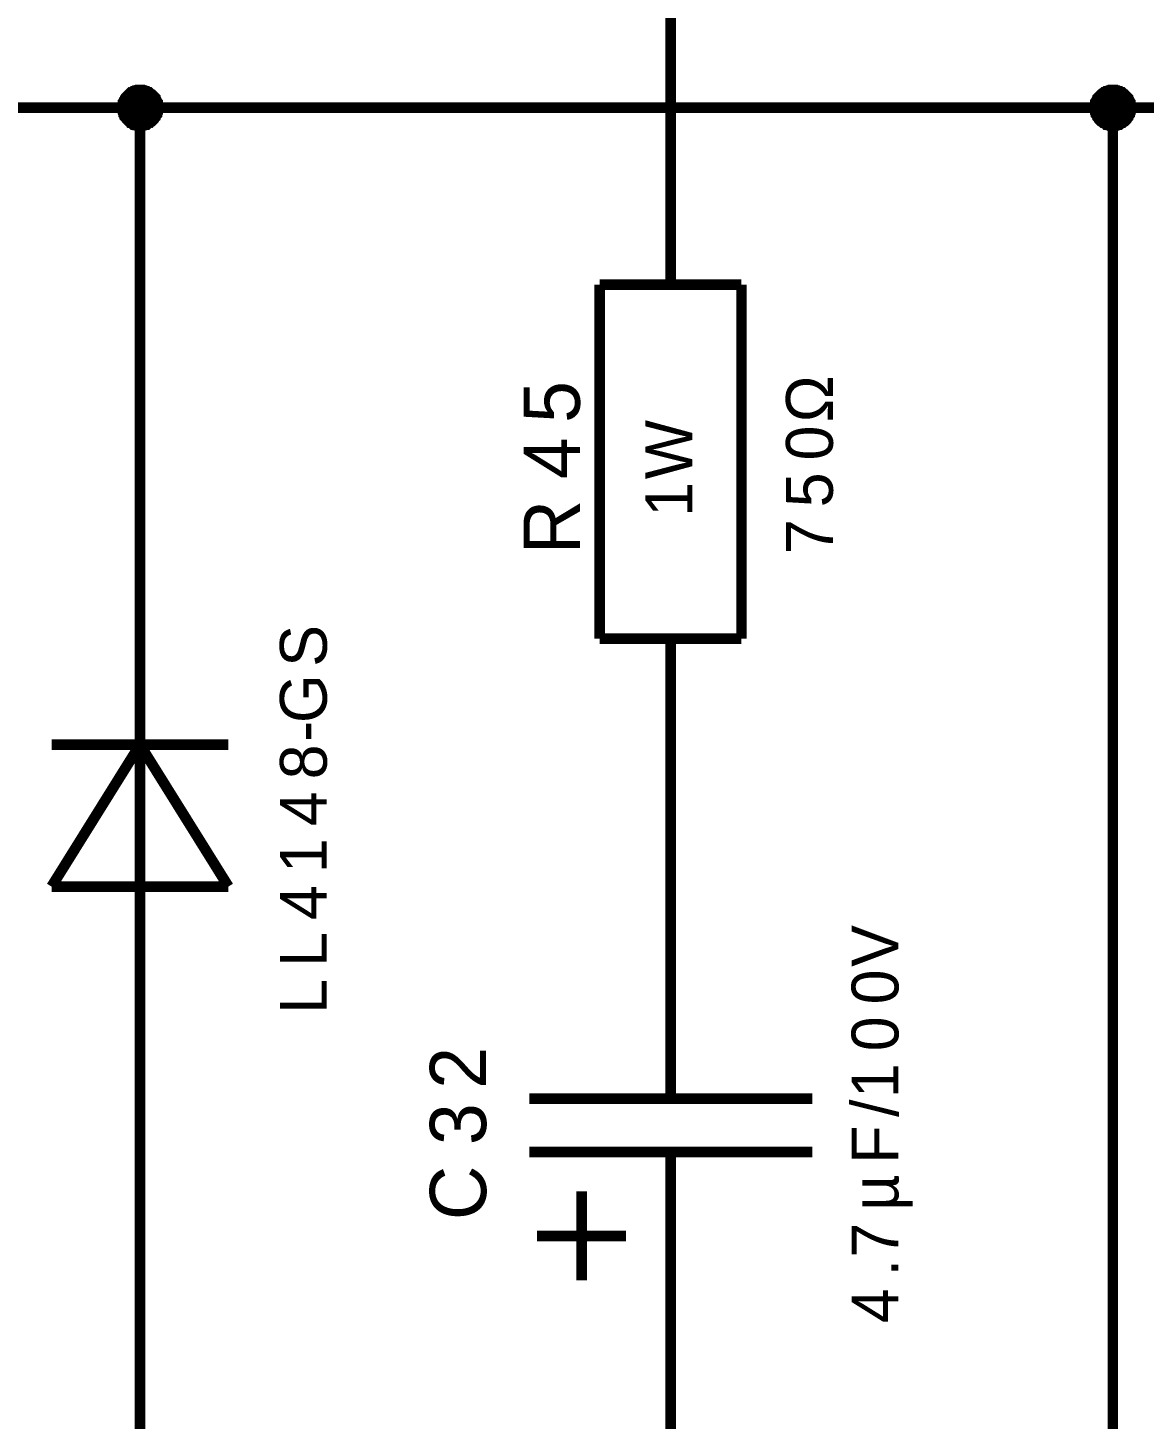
# Model space of a CAD drawing. Header units: millimetres. Extents: x 0 to 420, y 0 to 297.
# Drawn here: x 224.32 to 255.87, y 172.95 to 212.25 of the extents above; entities that cross this region are included whole.
import ezdxf

# ---------------------------------------------------------------- set-up
doc = ezdxf.new("R2010")
doc.units = ezdxf.units.MM
doc.layers.add('Sheet', color=255, linetype='Continuous')

msp = doc.modelspace()

# ---------------------------------------------------------------- linework, layer by layer
at = {"layer": 'Sheet'}
for points, const_width in [([(242.49, 207.499), (242.49, 244.989)], 0.3), ([(226.998, 210), (226.998, 210.016), (226.998, 210.049), (226.998, 210.066), (227.015, 210.099), (227.015, 210.116), (227.015, 210.149), (227.031, 210.165), (227.031, 210.182), (227.048, 210.215), (227.064, 210.231), (227.064, 210.248), (227.081, 210.281), (227.097, 210.298), (227.114, 210.314), (227.13, 210.331), (227.147, 210.347), (227.163, 210.364), (227.18, 210.381), (227.197, 210.397), (227.213, 210.414), (227.23, 210.43), (227.263, 210.43), (227.279, 210.447), (227.296, 210.463), (227.329, 210.463), (227.346, 210.48), (227.362, 210.48), (227.395, 210.48), (227.412, 210.496), (227.445, 210.496), (227.461, 210.496), (227.494, 210.496)], 0.3), ([(226.998, 210), (226.998, 210.016), (226.998, 210.049), (226.998, 210.066), (227.015, 210.099), (227.015, 210.116), (227.015, 210.149), (227.031, 210.165), (227.031, 210.182), (227.048, 210.215), (227.064, 210.231), (227.064, 210.248), (227.081, 210.281), (227.097, 210.298), (227.114, 210.314), (227.13, 210.331), (227.147, 210.347), (227.163, 210.364), (227.18, 210.381), (227.197, 210.397), (227.213, 210.414), (227.23, 210.43), (227.263, 210.43), (227.279, 210.447), (227.296, 210.463), (227.329, 210.463), (227.346, 210.48), (227.362, 210.48), (227.395, 210.48), (227.412, 210.496), (227.445, 210.496), (227.461, 210.496), (227.494, 210.496)], 0.3), ([(226.998, 210), (226.998, 210.016), (226.998, 210.049), (226.998, 210.066), (227.015, 210.099), (227.015, 210.116), (227.015, 210.149), (227.031, 210.165), (227.031, 210.182), (227.048, 210.215), (227.064, 210.231), (227.064, 210.248), (227.081, 210.281), (227.097, 210.298), (227.114, 210.314), (227.13, 210.331), (227.147, 210.347), (227.163, 210.364), (227.18, 210.381), (227.197, 210.397), (227.213, 210.414), (227.23, 210.43), (227.263, 210.43), (227.279, 210.447), (227.296, 210.463), (227.329, 210.463), (227.346, 210.48), (227.362, 210.48), (227.395, 210.48), (227.412, 210.496), (227.445, 210.496), (227.461, 210.496), (227.494, 210.496)], 0.3), ([(226.998, 210), (226.998, 210.016), (226.998, 210.049), (226.998, 210.066), (227.015, 210.099), (227.015, 210.116), (227.015, 210.149), (227.031, 210.165), (227.031, 210.182), (227.048, 210.215), (227.064, 210.231), (227.064, 210.248), (227.081, 210.281), (227.097, 210.298), (227.114, 210.314), (227.13, 210.331), (227.147, 210.347), (227.163, 210.364), (227.18, 210.381), (227.197, 210.397), (227.213, 210.414), (227.23, 210.43), (227.263, 210.43), (227.279, 210.447), (227.296, 210.463), (227.329, 210.463), (227.346, 210.48), (227.362, 210.48), (227.395, 210.48), (227.412, 210.496), (227.445, 210.496), (227.461, 210.496), (227.494, 210.496)], 0.3), ([(226.998, 210), (226.998, 210.016), (226.998, 210.049), (226.998, 210.066), (227.015, 210.099), (227.015, 210.116), (227.015, 210.149), (227.031, 210.165), (227.031, 210.182), (227.048, 210.215), (227.064, 210.231), (227.064, 210.248), (227.081, 210.281), (227.097, 210.298), (227.114, 210.314), (227.13, 210.331), (227.147, 210.347), (227.163, 210.364), (227.18, 210.381), (227.197, 210.397), (227.213, 210.414), (227.23, 210.43), (227.263, 210.43), (227.279, 210.447), (227.296, 210.463), (227.329, 210.463), (227.346, 210.48), (227.362, 210.48), (227.395, 210.48), (227.412, 210.496), (227.445, 210.496), (227.461, 210.496), (227.494, 210.496)], 0.0991), ([(226.998, 210), (226.998, 210.016), (226.998, 210.049), (226.998, 210.066), (227.015, 210.099), (227.015, 210.116), (227.015, 210.149), (227.031, 210.165), (227.031, 210.182), (227.048, 210.215), (227.064, 210.231), (227.064, 210.248), (227.081, 210.281), (227.097, 210.298), (227.114, 210.314), (227.13, 210.331), (227.147, 210.347), (227.163, 210.364), (227.18, 210.381), (227.197, 210.397), (227.213, 210.414), (227.23, 210.43), (227.263, 210.43), (227.279, 210.447), (227.296, 210.463), (227.329, 210.463), (227.346, 210.48), (227.362, 210.48), (227.395, 210.48), (227.412, 210.496), (227.445, 210.496), (227.461, 210.496), (227.494, 210.496)], 0.0991), ([(226.998, 210), (226.998, 210.016), (226.998, 210.049), (226.998, 210.066), (227.015, 210.099), (227.015, 210.116), (227.015, 210.149), (227.031, 210.165), (227.031, 210.182), (227.048, 210.215), (227.064, 210.231), (227.064, 210.248), (227.081, 210.281), (227.097, 210.298), (227.114, 210.314), (227.13, 210.331), (227.147, 210.347), (227.163, 210.364), (227.18, 210.381), (227.197, 210.397), (227.213, 210.414), (227.23, 210.43), (227.263, 210.43), (227.279, 210.447), (227.296, 210.463), (227.329, 210.463), (227.346, 210.48), (227.362, 210.48), (227.395, 210.48), (227.412, 210.496), (227.445, 210.496), (227.461, 210.496), (227.494, 210.496)], 0.0991), ([(226.998, 210), (226.998, 210.016), (226.998, 210.049), (226.998, 210.066), (227.015, 210.099), (227.015, 210.116), (227.015, 210.149), (227.031, 210.165), (227.031, 210.182), (227.048, 210.215), (227.064, 210.231), (227.064, 210.248), (227.081, 210.281), (227.097, 210.298), (227.114, 210.314), (227.13, 210.331), (227.147, 210.347), (227.163, 210.364), (227.18, 210.381), (227.197, 210.397), (227.213, 210.414), (227.23, 210.43), (227.263, 210.43), (227.279, 210.447), (227.296, 210.463), (227.329, 210.463), (227.346, 210.48), (227.362, 210.48), (227.395, 210.48), (227.412, 210.496), (227.445, 210.496), (227.461, 210.496), (227.494, 210.496)], 0.0991), ([(227.494, 210.496), (227.494, 210.496)], 0.3), ([(227.494, 210.496), (227.528, 210.496), (227.544, 210.496), (227.577, 210.496), (227.594, 210.48), (227.627, 210.48), (227.643, 210.48), (227.677, 210.463), (227.693, 210.463), (227.71, 210.447), (227.743, 210.43), (227.759, 210.43), (227.776, 210.414), (227.792, 210.397), (227.826, 210.381), (227.842, 210.364), (227.859, 210.347), (227.875, 210.331), (227.892, 210.314), (227.908, 210.298), (227.925, 210.281), (227.925, 210.248), (227.941, 210.231), (227.958, 210.215), (227.974, 210.182), (227.974, 210.165), (227.991, 210.149), (227.991, 210.116), (227.991, 210.099), (228.008, 210.066), (228.008, 210.049), (228.008, 210.016), (228.008, 210)], 0.3), ([(227.494, 210.496), (227.494, 210.496)], 0.3), ([(227.494, 210.496), (227.528, 210.496), (227.544, 210.496), (227.577, 210.496), (227.594, 210.48), (227.627, 210.48), (227.643, 210.48), (227.677, 210.463), (227.693, 210.463), (227.71, 210.447), (227.743, 210.43), (227.759, 210.43), (227.776, 210.414), (227.792, 210.397), (227.826, 210.381), (227.842, 210.364), (227.859, 210.347), (227.875, 210.331), (227.892, 210.314), (227.908, 210.298), (227.925, 210.281), (227.925, 210.248), (227.941, 210.231), (227.958, 210.215), (227.974, 210.182), (227.974, 210.165), (227.991, 210.149), (227.991, 210.116), (227.991, 210.099), (228.008, 210.066), (228.008, 210.049), (228.008, 210.016), (228.008, 210)], 0.3), ([(227.494, 210.496), (227.494, 210.496)], 0.3), ([(227.494, 210.496), (227.528, 210.496), (227.544, 210.496), (227.577, 210.496), (227.594, 210.48), (227.627, 210.48), (227.643, 210.48), (227.677, 210.463), (227.693, 210.463), (227.71, 210.447), (227.743, 210.43), (227.759, 210.43), (227.776, 210.414), (227.792, 210.397), (227.826, 210.381), (227.842, 210.364), (227.859, 210.347), (227.875, 210.331), (227.892, 210.314), (227.908, 210.298), (227.925, 210.281), (227.925, 210.248), (227.941, 210.231), (227.958, 210.215), (227.974, 210.182), (227.974, 210.165), (227.991, 210.149), (227.991, 210.116), (227.991, 210.099), (228.008, 210.066), (228.008, 210.049), (228.008, 210.016), (228.008, 210)], 0.3), ([(227.494, 210.496), (227.494, 210.496)], 0.3), ([(227.494, 210.496), (227.528, 210.496), (227.544, 210.496), (227.577, 210.496), (227.594, 210.48), (227.627, 210.48), (227.643, 210.48), (227.677, 210.463), (227.693, 210.463), (227.71, 210.447), (227.743, 210.43), (227.759, 210.43), (227.776, 210.414), (227.792, 210.397), (227.826, 210.381), (227.842, 210.364), (227.859, 210.347), (227.875, 210.331), (227.892, 210.314), (227.908, 210.298), (227.925, 210.281), (227.925, 210.248), (227.941, 210.231), (227.958, 210.215), (227.974, 210.182), (227.974, 210.165), (227.991, 210.149), (227.991, 210.116), (227.991, 210.099), (228.008, 210.066), (228.008, 210.049), (228.008, 210.016), (228.008, 210)], 0.3), ([(227.494, 210.496), (227.494, 210.496)], 0.0991), ([(227.494, 210.496), (227.528, 210.496), (227.544, 210.496), (227.577, 210.496), (227.594, 210.48), (227.627, 210.48), (227.643, 210.48), (227.677, 210.463), (227.693, 210.463), (227.71, 210.447), (227.743, 210.43), (227.759, 210.43), (227.776, 210.414), (227.792, 210.397), (227.826, 210.381), (227.842, 210.364), (227.859, 210.347), (227.875, 210.331), (227.892, 210.314), (227.908, 210.298), (227.925, 210.281), (227.925, 210.248), (227.941, 210.231), (227.958, 210.215), (227.974, 210.182), (227.974, 210.165), (227.991, 210.149), (227.991, 210.116), (227.991, 210.099), (228.008, 210.066), (228.008, 210.049), (228.008, 210.016), (228.008, 210)], 0.0991), ([(227.494, 210.496), (227.494, 210.496)], 0.0991), ([(227.494, 210.496), (227.528, 210.496), (227.544, 210.496), (227.577, 210.496), (227.594, 210.48), (227.627, 210.48), (227.643, 210.48), (227.677, 210.463), (227.693, 210.463), (227.71, 210.447), (227.743, 210.43), (227.759, 210.43), (227.776, 210.414), (227.792, 210.397), (227.826, 210.381), (227.842, 210.364), (227.859, 210.347), (227.875, 210.331), (227.892, 210.314), (227.908, 210.298), (227.925, 210.281), (227.925, 210.248), (227.941, 210.231), (227.958, 210.215), (227.974, 210.182), (227.974, 210.165), (227.991, 210.149), (227.991, 210.116), (227.991, 210.099), (228.008, 210.066), (228.008, 210.049), (228.008, 210.016), (228.008, 210)], 0.0991), ([(227.494, 210.496), (227.494, 210.496)], 0.0991), ([(227.494, 210.496), (227.528, 210.496), (227.544, 210.496), (227.577, 210.496), (227.594, 210.48), (227.627, 210.48), (227.643, 210.48), (227.677, 210.463), (227.693, 210.463), (227.71, 210.447), (227.743, 210.43), (227.759, 210.43), (227.776, 210.414), (227.792, 210.397), (227.826, 210.381), (227.842, 210.364), (227.859, 210.347), (227.875, 210.331), (227.892, 210.314), (227.908, 210.298), (227.925, 210.281), (227.925, 210.248), (227.941, 210.231), (227.958, 210.215), (227.974, 210.182), (227.974, 210.165), (227.991, 210.149), (227.991, 210.116), (227.991, 210.099), (228.008, 210.066), (228.008, 210.049), (228.008, 210.016), (228.008, 210)], 0.0991), ([(227.494, 210.496), (227.494, 210.496)], 0.0991), ([(227.494, 210.496), (227.528, 210.496), (227.544, 210.496), (227.577, 210.496), (227.594, 210.48), (227.627, 210.48), (227.643, 210.48), (227.677, 210.463), (227.693, 210.463), (227.71, 210.447), (227.743, 210.43), (227.759, 210.43), (227.776, 210.414), (227.792, 210.397), (227.826, 210.381), (227.842, 210.364), (227.859, 210.347), (227.875, 210.331), (227.892, 210.314), (227.908, 210.298), (227.925, 210.281), (227.925, 210.248), (227.941, 210.231), (227.958, 210.215), (227.974, 210.182), (227.974, 210.165), (227.991, 210.149), (227.991, 210.116), (227.991, 210.099), (228.008, 210.066), (228.008, 210.049), (228.008, 210.016), (228.008, 210)], 0.0991), ([(254.473, 210), (254.473, 210.016), (254.473, 210.049), (254.473, 210.066), (254.489, 210.099), (254.489, 210.116), (254.489, 210.149), (254.506, 210.165), (254.506, 210.182), (254.522, 210.215), (254.539, 210.231), (254.555, 210.248), (254.555, 210.281), (254.572, 210.298), (254.589, 210.314), (254.605, 210.331), (254.622, 210.347), (254.638, 210.364), (254.655, 210.381), (254.688, 210.397), (254.704, 210.414), (254.721, 210.43), (254.738, 210.43), (254.771, 210.447), (254.787, 210.463), (254.804, 210.463), (254.837, 210.48), (254.853, 210.48), (254.887, 210.48), (254.903, 210.496), (254.936, 210.496), (254.953, 210.496), (254.986, 210.496)], 0.3), ([(254.473, 210), (254.473, 210.016), (254.473, 210.049), (254.473, 210.066), (254.489, 210.099), (254.489, 210.116), (254.489, 210.149), (254.506, 210.165), (254.506, 210.182), (254.522, 210.215), (254.539, 210.231), (254.555, 210.248), (254.555, 210.281), (254.572, 210.298), (254.589, 210.314), (254.605, 210.331), (254.622, 210.347), (254.638, 210.364), (254.655, 210.381), (254.688, 210.397), (254.704, 210.414), (254.721, 210.43), (254.738, 210.43), (254.771, 210.447), (254.787, 210.463), (254.804, 210.463), (254.837, 210.48), (254.853, 210.48), (254.887, 210.48), (254.903, 210.496), (254.936, 210.496), (254.953, 210.496), (254.986, 210.496)], 0.3), ([(254.473, 210), (254.473, 210.016), (254.473, 210.049), (254.473, 210.066), (254.489, 210.099), (254.489, 210.116), (254.489, 210.149), (254.506, 210.165), (254.506, 210.182), (254.522, 210.215), (254.539, 210.231), (254.555, 210.248), (254.555, 210.281), (254.572, 210.298), (254.589, 210.314), (254.605, 210.331), (254.622, 210.347), (254.638, 210.364), (254.655, 210.381), (254.688, 210.397), (254.704, 210.414), (254.721, 210.43), (254.738, 210.43), (254.771, 210.447), (254.787, 210.463), (254.804, 210.463), (254.837, 210.48), (254.853, 210.48), (254.887, 210.48), (254.903, 210.496), (254.936, 210.496), (254.953, 210.496), (254.986, 210.496)], 0.3), ([(254.473, 210), (254.473, 210.016), (254.473, 210.049), (254.473, 210.066), (254.489, 210.099), (254.489, 210.116), (254.489, 210.149), (254.506, 210.165), (254.506, 210.182), (254.522, 210.215), (254.539, 210.231), (254.555, 210.248), (254.555, 210.281), (254.572, 210.298), (254.589, 210.314), (254.605, 210.331), (254.622, 210.347), (254.638, 210.364), (254.655, 210.381), (254.688, 210.397), (254.704, 210.414), (254.721, 210.43), (254.738, 210.43), (254.771, 210.447), (254.787, 210.463), (254.804, 210.463), (254.837, 210.48), (254.853, 210.48), (254.887, 210.48), (254.903, 210.496), (254.936, 210.496), (254.953, 210.496), (254.986, 210.496)], 0.3), ([(254.473, 210), (254.473, 210.016), (254.473, 210.049), (254.473, 210.066), (254.489, 210.099), (254.489, 210.116), (254.489, 210.149), (254.506, 210.165), (254.506, 210.182), (254.522, 210.215), (254.539, 210.231), (254.555, 210.248), (254.555, 210.281), (254.572, 210.298), (254.589, 210.314), (254.605, 210.331), (254.622, 210.347), (254.638, 210.364), (254.655, 210.381), (254.688, 210.397), (254.704, 210.414), (254.721, 210.43), (254.738, 210.43), (254.771, 210.447), (254.787, 210.463), (254.804, 210.463), (254.837, 210.48), (254.853, 210.48), (254.887, 210.48), (254.903, 210.496), (254.936, 210.496), (254.953, 210.496), (254.986, 210.496)], 0.0991), ([(254.473, 210), (254.473, 210.016), (254.473, 210.049), (254.473, 210.066), (254.489, 210.099), (254.489, 210.116), (254.489, 210.149), (254.506, 210.165), (254.506, 210.182), (254.522, 210.215), (254.539, 210.231), (254.555, 210.248), (254.555, 210.281), (254.572, 210.298), (254.589, 210.314), (254.605, 210.331), (254.622, 210.347), (254.638, 210.364), (254.655, 210.381), (254.688, 210.397), (254.704, 210.414), (254.721, 210.43), (254.738, 210.43), (254.771, 210.447), (254.787, 210.463), (254.804, 210.463), (254.837, 210.48), (254.853, 210.48), (254.887, 210.48), (254.903, 210.496), (254.936, 210.496), (254.953, 210.496), (254.986, 210.496)], 0.0991), ([(254.473, 210), (254.473, 210.016), (254.473, 210.049), (254.473, 210.066), (254.489, 210.099), (254.489, 210.116), (254.489, 210.149), (254.506, 210.165), (254.506, 210.182), (254.522, 210.215), (254.539, 210.231), (254.555, 210.248), (254.555, 210.281), (254.572, 210.298), (254.589, 210.314), (254.605, 210.331), (254.622, 210.347), (254.638, 210.364), (254.655, 210.381), (254.688, 210.397), (254.704, 210.414), (254.721, 210.43), (254.738, 210.43), (254.771, 210.447), (254.787, 210.463), (254.804, 210.463), (254.837, 210.48), (254.853, 210.48), (254.887, 210.48), (254.903, 210.496), (254.936, 210.496), (254.953, 210.496), (254.986, 210.496)], 0.0991), ([(254.473, 210), (254.473, 210.016), (254.473, 210.049), (254.473, 210.066), (254.489, 210.099), (254.489, 210.116), (254.489, 210.149), (254.506, 210.165), (254.506, 210.182), (254.522, 210.215), (254.539, 210.231), (254.555, 210.248), (254.555, 210.281), (254.572, 210.298), (254.589, 210.314), (254.605, 210.331), (254.622, 210.347), (254.638, 210.364), (254.655, 210.381), (254.688, 210.397), (254.704, 210.414), (254.721, 210.43), (254.738, 210.43), (254.771, 210.447), (254.787, 210.463), (254.804, 210.463), (254.837, 210.48), (254.853, 210.48), (254.887, 210.48), (254.903, 210.496), (254.936, 210.496), (254.953, 210.496), (254.986, 210.496)], 0.0991), ([(254.986, 210.496), (254.986, 210.496)], 0.3), ([(254.986, 210.496), (255.019, 210.496), (255.035, 210.496), (255.069, 210.496), (255.085, 210.48), (255.118, 210.48), (255.135, 210.48), (255.168, 210.463), (255.184, 210.463), (255.201, 210.447), (255.234, 210.43), (255.251, 210.43), (255.267, 210.414), (255.284, 210.397), (255.317, 210.381), (255.333, 210.364), (255.35, 210.347), (255.366, 210.331), (255.383, 210.314), (255.4, 210.298), (255.416, 210.281), (255.416, 210.248), (255.433, 210.231), (255.449, 210.215), (255.466, 210.182), (255.466, 210.165), (255.482, 210.149), (255.482, 210.116), (255.482, 210.099), (255.499, 210.066), (255.499, 210.049), (255.499, 210.016), (255.499, 210)], 0.3), ([(254.986, 210.496), (254.986, 210.496)], 0.3), ([(254.986, 210.496), (255.019, 210.496), (255.035, 210.496), (255.069, 210.496), (255.085, 210.48), (255.118, 210.48), (255.135, 210.48), (255.168, 210.463), (255.184, 210.463), (255.201, 210.447), (255.234, 210.43), (255.251, 210.43), (255.267, 210.414), (255.284, 210.397), (255.317, 210.381), (255.333, 210.364), (255.35, 210.347), (255.366, 210.331), (255.383, 210.314), (255.4, 210.298), (255.416, 210.281), (255.416, 210.248), (255.433, 210.231), (255.449, 210.215), (255.466, 210.182), (255.466, 210.165), (255.482, 210.149), (255.482, 210.116), (255.482, 210.099), (255.499, 210.066), (255.499, 210.049), (255.499, 210.016), (255.499, 210)], 0.3), ([(254.986, 210.496), (254.986, 210.496)], 0.3), ([(254.986, 210.496), (255.019, 210.496), (255.035, 210.496), (255.069, 210.496), (255.085, 210.48), (255.118, 210.48), (255.135, 210.48), (255.168, 210.463), (255.184, 210.463), (255.201, 210.447), (255.234, 210.43), (255.251, 210.43), (255.267, 210.414), (255.284, 210.397), (255.317, 210.381), (255.333, 210.364), (255.35, 210.347), (255.366, 210.331), (255.383, 210.314), (255.4, 210.298), (255.416, 210.281), (255.416, 210.248), (255.433, 210.231), (255.449, 210.215), (255.466, 210.182), (255.466, 210.165), (255.482, 210.149), (255.482, 210.116), (255.482, 210.099), (255.499, 210.066), (255.499, 210.049), (255.499, 210.016), (255.499, 210)], 0.3), ([(254.986, 210.496), (254.986, 210.496)], 0.3), ([(254.986, 210.496), (255.019, 210.496), (255.035, 210.496), (255.069, 210.496), (255.085, 210.48), (255.118, 210.48), (255.135, 210.48), (255.168, 210.463), (255.184, 210.463), (255.201, 210.447), (255.234, 210.43), (255.251, 210.43), (255.267, 210.414), (255.284, 210.397), (255.317, 210.381), (255.333, 210.364), (255.35, 210.347), (255.366, 210.331), (255.383, 210.314), (255.4, 210.298), (255.416, 210.281), (255.416, 210.248), (255.433, 210.231), (255.449, 210.215), (255.466, 210.182), (255.466, 210.165), (255.482, 210.149), (255.482, 210.116), (255.482, 210.099), (255.499, 210.066), (255.499, 210.049), (255.499, 210.016), (255.499, 210)], 0.3), ([(254.986, 210.496), (254.986, 210.496)], 0.0991), ([(254.986, 210.496), (255.019, 210.496), (255.035, 210.496), (255.069, 210.496), (255.085, 210.48), (255.118, 210.48), (255.135, 210.48), (255.168, 210.463), (255.184, 210.463), (255.201, 210.447), (255.234, 210.43), (255.251, 210.43), (255.267, 210.414), (255.284, 210.397), (255.317, 210.381), (255.333, 210.364), (255.35, 210.347), (255.366, 210.331), (255.383, 210.314), (255.4, 210.298), (255.416, 210.281), (255.416, 210.248), (255.433, 210.231), (255.449, 210.215), (255.466, 210.182), (255.466, 210.165), (255.482, 210.149), (255.482, 210.116), (255.482, 210.099), (255.499, 210.066), (255.499, 210.049), (255.499, 210.016), (255.499, 210)], 0.0991), ([(254.986, 210.496), (254.986, 210.496)], 0.0991), ([(254.986, 210.496), (255.019, 210.496), (255.035, 210.496), (255.069, 210.496), (255.085, 210.48), (255.118, 210.48), (255.135, 210.48), (255.168, 210.463), (255.184, 210.463), (255.201, 210.447), (255.234, 210.43), (255.251, 210.43), (255.267, 210.414), (255.284, 210.397), (255.317, 210.381), (255.333, 210.364), (255.35, 210.347), (255.366, 210.331), (255.383, 210.314), (255.4, 210.298), (255.416, 210.281), (255.416, 210.248), (255.433, 210.231), (255.449, 210.215), (255.466, 210.182), (255.466, 210.165), (255.482, 210.149), (255.482, 210.116), (255.482, 210.099), (255.499, 210.066), (255.499, 210.049), (255.499, 210.016), (255.499, 210)], 0.0991), ([(254.986, 210.496), (254.986, 210.496)], 0.0991), ([(254.986, 210.496), (255.019, 210.496), (255.035, 210.496), (255.069, 210.496), (255.085, 210.48), (255.118, 210.48), (255.135, 210.48), (255.168, 210.463), (255.184, 210.463), (255.201, 210.447), (255.234, 210.43), (255.251, 210.43), (255.267, 210.414), (255.284, 210.397), (255.317, 210.381), (255.333, 210.364), (255.35, 210.347), (255.366, 210.331), (255.383, 210.314), (255.4, 210.298), (255.416, 210.281), (255.416, 210.248), (255.433, 210.231), (255.449, 210.215), (255.466, 210.182), (255.466, 210.165), (255.482, 210.149), (255.482, 210.116), (255.482, 210.099), (255.499, 210.066), (255.499, 210.049), (255.499, 210.016), (255.499, 210)], 0.0991), ([(254.986, 210.496), (254.986, 210.496)], 0.0991), ([(254.986, 210.496), (255.019, 210.496), (255.035, 210.496), (255.069, 210.496), (255.085, 210.48), (255.118, 210.48), (255.135, 210.48), (255.168, 210.463), (255.184, 210.463), (255.201, 210.447), (255.234, 210.43), (255.251, 210.43), (255.267, 210.414), (255.284, 210.397), (255.317, 210.381), (255.333, 210.364), (255.35, 210.347), (255.366, 210.331), (255.383, 210.314), (255.4, 210.298), (255.416, 210.281), (255.416, 210.248), (255.433, 210.231), (255.449, 210.215), (255.466, 210.182), (255.466, 210.165), (255.482, 210.149), (255.482, 210.116), (255.482, 210.099), (255.499, 210.066), (255.499, 210.049), (255.499, 210.016), (255.499, 210)], 0.0991), ([(112.547, 204.999), (112.547, 210), (187.524, 210), (207.501, 210), (227.494, 210), (254.986, 210), (332.445, 210)], 0.3), ([(222.496, 129.987), (254.986, 129.987), (254.986, 210)], 0.3), ([(227.494, 209.486), (227.461, 209.486), (227.445, 209.486), (227.412, 209.486), (227.395, 209.503), (227.362, 209.503), (227.346, 209.503), (227.329, 209.519), (227.296, 209.519), (227.279, 209.536), (227.263, 209.553), (227.23, 209.569), (227.213, 209.569), (227.197, 209.586), (227.18, 209.602), (227.163, 209.619), (227.147, 209.635), (227.13, 209.652), (227.114, 209.668), (227.097, 209.702), (227.081, 209.718), (227.064, 209.735), (227.064, 209.751), (227.048, 209.784), (227.031, 209.801), (227.031, 209.818), (227.015, 209.851), (227.015, 209.867), (227.015, 209.9), (226.998, 209.917), (226.998, 209.95), (226.998, 209.967), (226.998, 210)], 0.3), ([(226.998, 210), (226.998, 210)], 0.3), ([(227.494, 209.486), (227.461, 209.486), (227.445, 209.486), (227.412, 209.486), (227.395, 209.503), (227.362, 209.503), (227.346, 209.503), (227.329, 209.519), (227.296, 209.519), (227.279, 209.536), (227.263, 209.553), (227.23, 209.569), (227.213, 209.569), (227.197, 209.586), (227.18, 209.602), (227.163, 209.619), (227.147, 209.635), (227.13, 209.652), (227.114, 209.668), (227.097, 209.702), (227.081, 209.718), (227.064, 209.735), (227.064, 209.751), (227.048, 209.784), (227.031, 209.801), (227.031, 209.818), (227.015, 209.851), (227.015, 209.867), (227.015, 209.9), (226.998, 209.917), (226.998, 209.95), (226.998, 209.967), (226.998, 210)], 0.3), ([(226.998, 210), (226.998, 210)], 0.3), ([(227.494, 209.486), (227.461, 209.486), (227.445, 209.486), (227.412, 209.486), (227.395, 209.503), (227.362, 209.503), (227.346, 209.503), (227.329, 209.519), (227.296, 209.519), (227.279, 209.536), (227.263, 209.553), (227.23, 209.569), (227.213, 209.569), (227.197, 209.586), (227.18, 209.602), (227.163, 209.619), (227.147, 209.635), (227.13, 209.652), (227.114, 209.668), (227.097, 209.702), (227.081, 209.718), (227.064, 209.735), (227.064, 209.751), (227.048, 209.784), (227.031, 209.801), (227.031, 209.818), (227.015, 209.851), (227.015, 209.867), (227.015, 209.9), (226.998, 209.917), (226.998, 209.95), (226.998, 209.967), (226.998, 210)], 0.3), ([(226.998, 210), (226.998, 210)], 0.3), ([(227.494, 209.486), (227.461, 209.486), (227.445, 209.486), (227.412, 209.486), (227.395, 209.503), (227.362, 209.503), (227.346, 209.503), (227.329, 209.519), (227.296, 209.519), (227.279, 209.536), (227.263, 209.553), (227.23, 209.569), (227.213, 209.569), (227.197, 209.586), (227.18, 209.602), (227.163, 209.619), (227.147, 209.635), (227.13, 209.652), (227.114, 209.668), (227.097, 209.702), (227.081, 209.718), (227.064, 209.735), (227.064, 209.751), (227.048, 209.784), (227.031, 209.801), (227.031, 209.818), (227.015, 209.851), (227.015, 209.867), (227.015, 209.9), (226.998, 209.917), (226.998, 209.95), (226.998, 209.967), (226.998, 210)], 0.3), ([(226.998, 210), (226.998, 210)], 0.3), ([(227.494, 209.486), (227.461, 209.486), (227.445, 209.486), (227.412, 209.486), (227.395, 209.503), (227.362, 209.503), (227.346, 209.503), (227.329, 209.519), (227.296, 209.519), (227.279, 209.536), (227.263, 209.553), (227.23, 209.569), (227.213, 209.569), (227.197, 209.586), (227.18, 209.602), (227.163, 209.619), (227.147, 209.635), (227.13, 209.652), (227.114, 209.668), (227.097, 209.702), (227.081, 209.718), (227.064, 209.735), (227.064, 209.751), (227.048, 209.784), (227.031, 209.801), (227.031, 209.818), (227.015, 209.851), (227.015, 209.867), (227.015, 209.9), (226.998, 209.917), (226.998, 209.95), (226.998, 209.967), (226.998, 210)], 0.0991), ([(226.998, 210), (226.998, 210)], 0.0991), ([(227.494, 209.486), (227.461, 209.486), (227.445, 209.486), (227.412, 209.486), (227.395, 209.503), (227.362, 209.503), (227.346, 209.503), (227.329, 209.519), (227.296, 209.519), (227.279, 209.536), (227.263, 209.553), (227.23, 209.569), (227.213, 209.569), (227.197, 209.586), (227.18, 209.602), (227.163, 209.619), (227.147, 209.635), (227.13, 209.652), (227.114, 209.668), (227.097, 209.702), (227.081, 209.718), (227.064, 209.735), (227.064, 209.751), (227.048, 209.784), (227.031, 209.801), (227.031, 209.818), (227.015, 209.851), (227.015, 209.867), (227.015, 209.9), (226.998, 209.917), (226.998, 209.95), (226.998, 209.967), (226.998, 210)], 0.0991), ([(226.998, 210), (226.998, 210)], 0.0991), ([(227.494, 209.486), (227.461, 209.486), (227.445, 209.486), (227.412, 209.486), (227.395, 209.503), (227.362, 209.503), (227.346, 209.503), (227.329, 209.519), (227.296, 209.519), (227.279, 209.536), (227.263, 209.553), (227.23, 209.569), (227.213, 209.569), (227.197, 209.586), (227.18, 209.602), (227.163, 209.619), (227.147, 209.635), (227.13, 209.652), (227.114, 209.668), (227.097, 209.702), (227.081, 209.718), (227.064, 209.735), (227.064, 209.751), (227.048, 209.784), (227.031, 209.801), (227.031, 209.818), (227.015, 209.851), (227.015, 209.867), (227.015, 209.9), (226.998, 209.917), (226.998, 209.95), (226.998, 209.967), (226.998, 210)], 0.0991), ([(226.998, 210), (226.998, 210)], 0.0991), ([(227.494, 209.486), (227.461, 209.486), (227.445, 209.486), (227.412, 209.486), (227.395, 209.503), (227.362, 209.503), (227.346, 209.503), (227.329, 209.519), (227.296, 209.519), (227.279, 209.536), (227.263, 209.553), (227.23, 209.569), (227.213, 209.569), (227.197, 209.586), (227.18, 209.602), (227.163, 209.619), (227.147, 209.635), (227.13, 209.652), (227.114, 209.668), (227.097, 209.702), (227.081, 209.718), (227.064, 209.735), (227.064, 209.751), (227.048, 209.784), (227.031, 209.801), (227.031, 209.818), (227.015, 209.851), (227.015, 209.867), (227.015, 209.9), (226.998, 209.917), (226.998, 209.95), (226.998, 209.967), (226.998, 210)], 0.0991), ([(226.998, 210), (226.998, 210)], 0.0991), ([(227.494, 194.997), (227.494, 210)], 0.3), ([(228.008, 210), (228.008, 209.967), (228.008, 209.95), (228.008, 209.917), (227.991, 209.9), (227.991, 209.867), (227.991, 209.851), (227.974, 209.818), (227.974, 209.801), (227.958, 209.784), (227.941, 209.751), (227.925, 209.735), (227.925, 209.718), (227.908, 209.702), (227.892, 209.668), (227.875, 209.652), (227.859, 209.635), (227.842, 209.619), (227.826, 209.602), (227.792, 209.586), (227.776, 209.569), (227.759, 209.569), (227.743, 209.553), (227.71, 209.536), (227.693, 209.519), (227.677, 209.519), (227.643, 209.503), (227.627, 209.503), (227.594, 209.503), (227.577, 209.486), (227.544, 209.486), (227.528, 209.486), (227.494, 209.486)], 0.3), ([(228.008, 210), (228.008, 209.967), (228.008, 209.95), (228.008, 209.917), (227.991, 209.9), (227.991, 209.867), (227.991, 209.851), (227.974, 209.818), (227.974, 209.801), (227.958, 209.784), (227.941, 209.751), (227.925, 209.735), (227.925, 209.718), (227.908, 209.702), (227.892, 209.668), (227.875, 209.652), (227.859, 209.635), (227.842, 209.619), (227.826, 209.602), (227.792, 209.586), (227.776, 209.569), (227.759, 209.569), (227.743, 209.553), (227.71, 209.536), (227.693, 209.519), (227.677, 209.519), (227.643, 209.503), (227.627, 209.503), (227.594, 209.503), (227.577, 209.486), (227.544, 209.486), (227.528, 209.486), (227.494, 209.486)], 0.3), ([(228.008, 210), (228.008, 209.967), (228.008, 209.95), (228.008, 209.917), (227.991, 209.9), (227.991, 209.867), (227.991, 209.851), (227.974, 209.818), (227.974, 209.801), (227.958, 209.784), (227.941, 209.751), (227.925, 209.735), (227.925, 209.718), (227.908, 209.702), (227.892, 209.668), (227.875, 209.652), (227.859, 209.635), (227.842, 209.619), (227.826, 209.602), (227.792, 209.586), (227.776, 209.569), (227.759, 209.569), (227.743, 209.553), (227.71, 209.536), (227.693, 209.519), (227.677, 209.519), (227.643, 209.503), (227.627, 209.503), (227.594, 209.503), (227.577, 209.486), (227.544, 209.486), (227.528, 209.486), (227.494, 209.486)], 0.3), ([(228.008, 210), (228.008, 209.967), (228.008, 209.95), (228.008, 209.917), (227.991, 209.9), (227.991, 209.867), (227.991, 209.851), (227.974, 209.818), (227.974, 209.801), (227.958, 209.784), (227.941, 209.751), (227.925, 209.735), (227.925, 209.718), (227.908, 209.702), (227.892, 209.668), (227.875, 209.652), (227.859, 209.635), (227.842, 209.619), (227.826, 209.602), (227.792, 209.586), (227.776, 209.569), (227.759, 209.569), (227.743, 209.553), (227.71, 209.536), (227.693, 209.519), (227.677, 209.519), (227.643, 209.503), (227.627, 209.503), (227.594, 209.503), (227.577, 209.486), (227.544, 209.486), (227.528, 209.486), (227.494, 209.486)], 0.3), ([(228.008, 210), (228.008, 209.967), (228.008, 209.95), (228.008, 209.917), (227.991, 209.9), (227.991, 209.867), (227.991, 209.851), (227.974, 209.818), (227.974, 209.801), (227.958, 209.784), (227.941, 209.751), (227.925, 209.735), (227.925, 209.718), (227.908, 209.702), (227.892, 209.668), (227.875, 209.652), (227.859, 209.635), (227.842, 209.619), (227.826, 209.602), (227.792, 209.586), (227.776, 209.569), (227.759, 209.569), (227.743, 209.553), (227.71, 209.536), (227.693, 209.519), (227.677, 209.519), (227.643, 209.503), (227.627, 209.503), (227.594, 209.503), (227.577, 209.486), (227.544, 209.486), (227.528, 209.486), (227.494, 209.486)], 0.0991), ([(228.008, 210), (228.008, 209.967), (228.008, 209.95), (228.008, 209.917), (227.991, 209.9), (227.991, 209.867), (227.991, 209.851), (227.974, 209.818), (227.974, 209.801), (227.958, 209.784), (227.941, 209.751), (227.925, 209.735), (227.925, 209.718), (227.908, 209.702), (227.892, 209.668), (227.875, 209.652), (227.859, 209.635), (227.842, 209.619), (227.826, 209.602), (227.792, 209.586), (227.776, 209.569), (227.759, 209.569), (227.743, 209.553), (227.71, 209.536), (227.693, 209.519), (227.677, 209.519), (227.643, 209.503), (227.627, 209.503), (227.594, 209.503), (227.577, 209.486), (227.544, 209.486), (227.528, 209.486), (227.494, 209.486)], 0.0991), ([(228.008, 210), (228.008, 209.967), (228.008, 209.95), (228.008, 209.917), (227.991, 209.9), (227.991, 209.867), (227.991, 209.851), (227.974, 209.818), (227.974, 209.801), (227.958, 209.784), (227.941, 209.751), (227.925, 209.735), (227.925, 209.718), (227.908, 209.702), (227.892, 209.668), (227.875, 209.652), (227.859, 209.635), (227.842, 209.619), (227.826, 209.602), (227.792, 209.586), (227.776, 209.569), (227.759, 209.569), (227.743, 209.553), (227.71, 209.536), (227.693, 209.519), (227.677, 209.519), (227.643, 209.503), (227.627, 209.503), (227.594, 209.503), (227.577, 209.486), (227.544, 209.486), (227.528, 209.486), (227.494, 209.486)], 0.0991), ([(228.008, 210), (228.008, 209.967), (228.008, 209.95), (228.008, 209.917), (227.991, 209.9), (227.991, 209.867), (227.991, 209.851), (227.974, 209.818), (227.974, 209.801), (227.958, 209.784), (227.941, 209.751), (227.925, 209.735), (227.925, 209.718), (227.908, 209.702), (227.892, 209.668), (227.875, 209.652), (227.859, 209.635), (227.842, 209.619), (227.826, 209.602), (227.792, 209.586), (227.776, 209.569), (227.759, 209.569), (227.743, 209.553), (227.71, 209.536), (227.693, 209.519), (227.677, 209.519), (227.643, 209.503), (227.627, 209.503), (227.594, 209.503), (227.577, 209.486), (227.544, 209.486), (227.528, 209.486), (227.494, 209.486)], 0.0991), ([(228.008, 210), (228.008, 210), (228.008, 210), (228.008, 210), (228.008, 210), (228.008, 210), (228.008, 210), (228.008, 210), (228.008, 210), (228.008, 210), (228.008, 210), (228.008, 210), (228.008, 210), (228.008, 210), (228.008, 210), (228.008, 210), (228.008, 210), (228.008, 210), (228.008, 210), (228.008, 210), (228.008, 210), (228.008, 210), (228.008, 210), (228.008, 210), (228.008, 210), (228.008, 210), (228.008, 210), (228.008, 210), (228.008, 210), (228.008, 210), (228.008, 210), (228.008, 210), (228.008, 210)], 0.3), ([(228.008, 210), (228.008, 210)], 0.3), ([(228.008, 210), (228.008, 210), (228.008, 210), (228.008, 210), (228.008, 210), (228.008, 210), (228.008, 210), (228.008, 210), (228.008, 210), (228.008, 210), (228.008, 210), (228.008, 210), (228.008, 210), (228.008, 210), (228.008, 210), (228.008, 210), (228.008, 210), (228.008, 210), (228.008, 210), (228.008, 210), (228.008, 210), (228.008, 210), (228.008, 210), (228.008, 210), (228.008, 210), (228.008, 210), (228.008, 210), (228.008, 210), (228.008, 210), (228.008, 210), (228.008, 210), (228.008, 210), (228.008, 210)], 0.3), ([(228.008, 210), (228.008, 210)], 0.3), ([(228.008, 210), (228.008, 210), (228.008, 210), (228.008, 210), (228.008, 210), (228.008, 210), (228.008, 210), (228.008, 210), (228.008, 210), (228.008, 210), (228.008, 210), (228.008, 210), (228.008, 210), (228.008, 210), (228.008, 210), (228.008, 210), (228.008, 210), (228.008, 210), (228.008, 210), (228.008, 210), (228.008, 210), (228.008, 210), (228.008, 210), (228.008, 210), (228.008, 210), (228.008, 210), (228.008, 210), (228.008, 210), (228.008, 210), (228.008, 210), (228.008, 210), (228.008, 210), (228.008, 210)], 0.3), ([(228.008, 210), (228.008, 210)], 0.3), ([(228.008, 210), (228.008, 210), (228.008, 210), (228.008, 210), (228.008, 210), (228.008, 210), (228.008, 210), (228.008, 210), (228.008, 210), (228.008, 210), (228.008, 210), (228.008, 210), (228.008, 210), (228.008, 210), (228.008, 210), (228.008, 210), (228.008, 210), (228.008, 210), (228.008, 210), (228.008, 210), (228.008, 210), (228.008, 210), (228.008, 210), (228.008, 210), (228.008, 210), (228.008, 210), (228.008, 210), (228.008, 210), (228.008, 210), (228.008, 210), (228.008, 210), (228.008, 210), (228.008, 210)], 0.3), ([(228.008, 210), (228.008, 210)], 0.3), ([(228.008, 210), (228.008, 210), (228.008, 210), (228.008, 210), (228.008, 210), (228.008, 210), (228.008, 210), (228.008, 210), (228.008, 210), (228.008, 210), (228.008, 210), (228.008, 210), (228.008, 210), (228.008, 210), (228.008, 210), (228.008, 210), (228.008, 210), (228.008, 210), (228.008, 210), (228.008, 210), (228.008, 210), (228.008, 210), (228.008, 210), (228.008, 210), (228.008, 210), (228.008, 210), (228.008, 210), (228.008, 210), (228.008, 210), (228.008, 210), (228.008, 210), (228.008, 210), (228.008, 210)], 0.0991), ([(228.008, 210), (228.008, 210)], 0.0991), ([(228.008, 210), (228.008, 210), (228.008, 210), (228.008, 210), (228.008, 210), (228.008, 210), (228.008, 210), (228.008, 210), (228.008, 210), (228.008, 210), (228.008, 210), (228.008, 210), (228.008, 210), (228.008, 210), (228.008, 210), (228.008, 210), (228.008, 210), (228.008, 210), (228.008, 210), (228.008, 210), (228.008, 210), (228.008, 210), (228.008, 210), (228.008, 210), (228.008, 210), (228.008, 210), (228.008, 210), (228.008, 210), (228.008, 210), (228.008, 210), (228.008, 210), (228.008, 210), (228.008, 210)], 0.0991), ([(228.008, 210), (228.008, 210)], 0.0991), ([(228.008, 210), (228.008, 210), (228.008, 210), (228.008, 210), (228.008, 210), (228.008, 210), (228.008, 210), (228.008, 210), (228.008, 210), (228.008, 210), (228.008, 210), (228.008, 210), (228.008, 210), (228.008, 210), (228.008, 210), (228.008, 210), (228.008, 210), (228.008, 210), (228.008, 210), (228.008, 210), (228.008, 210), (228.008, 210), (228.008, 210), (228.008, 210), (228.008, 210), (228.008, 210), (228.008, 210), (228.008, 210), (228.008, 210), (228.008, 210), (228.008, 210), (228.008, 210), (228.008, 210)], 0.0991), ([(228.008, 210), (228.008, 210)], 0.0991), ([(228.008, 210), (228.008, 210), (228.008, 210), (228.008, 210), (228.008, 210), (228.008, 210), (228.008, 210), (228.008, 210), (228.008, 210), (228.008, 210), (228.008, 210), (228.008, 210), (228.008, 210), (228.008, 210), (228.008, 210), (228.008, 210), (228.008, 210), (228.008, 210), (228.008, 210), (228.008, 210), (228.008, 210), (228.008, 210), (228.008, 210), (228.008, 210), (228.008, 210), (228.008, 210), (228.008, 210), (228.008, 210), (228.008, 210), (228.008, 210), (228.008, 210), (228.008, 210), (228.008, 210)], 0.0991), ([(228.008, 210), (228.008, 210)], 0.0991), ([(254.986, 209.486), (254.953, 209.486), (254.936, 209.486), (254.903, 209.486), (254.887, 209.503), (254.853, 209.503), (254.837, 209.503), (254.804, 209.519), (254.787, 209.519), (254.771, 209.536), (254.738, 209.553), (254.721, 209.569), (254.704, 209.569), (254.688, 209.586), (254.655, 209.602), (254.638, 209.619), (254.622, 209.635), (254.605, 209.652), (254.589, 209.668), (254.572, 209.702), (254.555, 209.718), (254.555, 209.735), (254.539, 209.751), (254.522, 209.784), (254.506, 209.801), (254.506, 209.818), (254.489, 209.851), (254.489, 209.867), (254.489, 209.9), (254.473, 209.917), (254.473, 209.95), (254.473, 209.967), (254.473, 210)], 0.3), ([(254.473, 210), (254.473, 210)], 0.3), ([(254.986, 209.486), (254.953, 209.486), (254.936, 209.486), (254.903, 209.486), (254.887, 209.503), (254.853, 209.503), (254.837, 209.503), (254.804, 209.519), (254.787, 209.519), (254.771, 209.536), (254.738, 209.553), (254.721, 209.569), (254.704, 209.569), (254.688, 209.586), (254.655, 209.602), (254.638, 209.619), (254.622, 209.635), (254.605, 209.652), (254.589, 209.668), (254.572, 209.702), (254.555, 209.718), (254.555, 209.735), (254.539, 209.751), (254.522, 209.784), (254.506, 209.801), (254.506, 209.818), (254.489, 209.851), (254.489, 209.867), (254.489, 209.9), (254.473, 209.917), (254.473, 209.95), (254.473, 209.967), (254.473, 210)], 0.3), ([(254.473, 210), (254.473, 210)], 0.3), ([(254.986, 209.486), (254.953, 209.486), (254.936, 209.486), (254.903, 209.486), (254.887, 209.503), (254.853, 209.503), (254.837, 209.503), (254.804, 209.519), (254.787, 209.519), (254.771, 209.536), (254.738, 209.553), (254.721, 209.569), (254.704, 209.569), (254.688, 209.586), (254.655, 209.602), (254.638, 209.619), (254.622, 209.635), (254.605, 209.652), (254.589, 209.668), (254.572, 209.702), (254.555, 209.718), (254.555, 209.735), (254.539, 209.751), (254.522, 209.784), (254.506, 209.801), (254.506, 209.818), (254.489, 209.851), (254.489, 209.867), (254.489, 209.9), (254.473, 209.917), (254.473, 209.95), (254.473, 209.967), (254.473, 210)], 0.3), ([(254.473, 210), (254.473, 210)], 0.3), ([(254.986, 209.486), (254.953, 209.486), (254.936, 209.486), (254.903, 209.486), (254.887, 209.503), (254.853, 209.503), (254.837, 209.503), (254.804, 209.519), (254.787, 209.519), (254.771, 209.536), (254.738, 209.553), (254.721, 209.569), (254.704, 209.569), (254.688, 209.586), (254.655, 209.602), (254.638, 209.619), (254.622, 209.635), (254.605, 209.652), (254.589, 209.668), (254.572, 209.702), (254.555, 209.718), (254.555, 209.735), (254.539, 209.751), (254.522, 209.784), (254.506, 209.801), (254.506, 209.818), (254.489, 209.851), (254.489, 209.867), (254.489, 209.9), (254.473, 209.917), (254.473, 209.95), (254.473, 209.967), (254.473, 210)], 0.3), ([(254.473, 210), (254.473, 210)], 0.3), ([(254.986, 209.486), (254.953, 209.486), (254.936, 209.486), (254.903, 209.486), (254.887, 209.503), (254.853, 209.503), (254.837, 209.503), (254.804, 209.519), (254.787, 209.519), (254.771, 209.536), (254.738, 209.553), (254.721, 209.569), (254.704, 209.569), (254.688, 209.586), (254.655, 209.602), (254.638, 209.619), (254.622, 209.635), (254.605, 209.652), (254.589, 209.668), (254.572, 209.702), (254.555, 209.718), (254.555, 209.735), (254.539, 209.751), (254.522, 209.784), (254.506, 209.801), (254.506, 209.818), (254.489, 209.851), (254.489, 209.867), (254.489, 209.9), (254.473, 209.917), (254.473, 209.95), (254.473, 209.967), (254.473, 210)], 0.0991), ([(254.473, 210), (254.473, 210)], 0.0991), ([(254.986, 209.486), (254.953, 209.486), (254.936, 209.486), (254.903, 209.486), (254.887, 209.503), (254.853, 209.503), (254.837, 209.503), (254.804, 209.519), (254.787, 209.519), (254.771, 209.536), (254.738, 209.553), (254.721, 209.569), (254.704, 209.569), (254.688, 209.586), (254.655, 209.602), (254.638, 209.619), (254.622, 209.635), (254.605, 209.652), (254.589, 209.668), (254.572, 209.702), (254.555, 209.718), (254.555, 209.735), (254.539, 209.751), (254.522, 209.784), (254.506, 209.801), (254.506, 209.818), (254.489, 209.851), (254.489, 209.867), (254.489, 209.9), (254.473, 209.917), (254.473, 209.95), (254.473, 209.967), (254.473, 210)], 0.0991), ([(254.473, 210), (254.473, 210)], 0.0991), ([(254.986, 209.486), (254.953, 209.486), (254.936, 209.486), (254.903, 209.486), (254.887, 209.503), (254.853, 209.503), (254.837, 209.503), (254.804, 209.519), (254.787, 209.519), (254.771, 209.536), (254.738, 209.553), (254.721, 209.569), (254.704, 209.569), (254.688, 209.586), (254.655, 209.602), (254.638, 209.619), (254.622, 209.635), (254.605, 209.652), (254.589, 209.668), (254.572, 209.702), (254.555, 209.718), (254.555, 209.735), (254.539, 209.751), (254.522, 209.784), (254.506, 209.801), (254.506, 209.818), (254.489, 209.851), (254.489, 209.867), (254.489, 209.9), (254.473, 209.917), (254.473, 209.95), (254.473, 209.967), (254.473, 210)], 0.0991), ([(254.473, 210), (254.473, 210)], 0.0991), ([(254.986, 209.486), (254.953, 209.486), (254.936, 209.486), (254.903, 209.486), (254.887, 209.503), (254.853, 209.503), (254.837, 209.503), (254.804, 209.519), (254.787, 209.519), (254.771, 209.536), (254.738, 209.553), (254.721, 209.569), (254.704, 209.569), (254.688, 209.586), (254.655, 209.602), (254.638, 209.619), (254.622, 209.635), (254.605, 209.652), (254.589, 209.668), (254.572, 209.702), (254.555, 209.718), (254.555, 209.735), (254.539, 209.751), (254.522, 209.784), (254.506, 209.801), (254.506, 209.818), (254.489, 209.851), (254.489, 209.867), (254.489, 209.9), (254.473, 209.917), (254.473, 209.95), (254.473, 209.967), (254.473, 210)], 0.0991), ([(254.473, 210), (254.473, 210)], 0.0991), ([(255.499, 210), (255.499, 209.967), (255.499, 209.95), (255.499, 209.917), (255.482, 209.9), (255.482, 209.867), (255.482, 209.851), (255.466, 209.818), (255.466, 209.801), (255.449, 209.784), (255.433, 209.751), (255.416, 209.735), (255.416, 209.718), (255.4, 209.702), (255.383, 209.668), (255.366, 209.652), (255.35, 209.635), (255.333, 209.619), (255.317, 209.602), (255.284, 209.586), (255.267, 209.569), (255.251, 209.569), (255.234, 209.553), (255.201, 209.536), (255.184, 209.519), (255.168, 209.519), (255.135, 209.503), (255.118, 209.503), (255.085, 209.503), (255.069, 209.486), (255.035, 209.486), (255.019, 209.486), (254.986, 209.486)], 0.3), ([(255.499, 210), (255.499, 209.967), (255.499, 209.95), (255.499, 209.917), (255.482, 209.9), (255.482, 209.867), (255.482, 209.851), (255.466, 209.818), (255.466, 209.801), (255.449, 209.784), (255.433, 209.751), (255.416, 209.735), (255.416, 209.718), (255.4, 209.702), (255.383, 209.668), (255.366, 209.652), (255.35, 209.635), (255.333, 209.619), (255.317, 209.602), (255.284, 209.586), (255.267, 209.569), (255.251, 209.569), (255.234, 209.553), (255.201, 209.536), (255.184, 209.519), (255.168, 209.519), (255.135, 209.503), (255.118, 209.503), (255.085, 209.503), (255.069, 209.486), (255.035, 209.486), (255.019, 209.486), (254.986, 209.486)], 0.3), ([(255.499, 210), (255.499, 209.967), (255.499, 209.95), (255.499, 209.917), (255.482, 209.9), (255.482, 209.867), (255.482, 209.851), (255.466, 209.818), (255.466, 209.801), (255.449, 209.784), (255.433, 209.751), (255.416, 209.735), (255.416, 209.718), (255.4, 209.702), (255.383, 209.668), (255.366, 209.652), (255.35, 209.635), (255.333, 209.619), (255.317, 209.602), (255.284, 209.586), (255.267, 209.569), (255.251, 209.569), (255.234, 209.553), (255.201, 209.536), (255.184, 209.519), (255.168, 209.519), (255.135, 209.503), (255.118, 209.503), (255.085, 209.503), (255.069, 209.486), (255.035, 209.486), (255.019, 209.486), (254.986, 209.486)], 0.3), ([(255.499, 210), (255.499, 209.967), (255.499, 209.95), (255.499, 209.917), (255.482, 209.9), (255.482, 209.867), (255.482, 209.851), (255.466, 209.818), (255.466, 209.801), (255.449, 209.784), (255.433, 209.751), (255.416, 209.735), (255.416, 209.718), (255.4, 209.702), (255.383, 209.668), (255.366, 209.652), (255.35, 209.635), (255.333, 209.619), (255.317, 209.602), (255.284, 209.586), (255.267, 209.569), (255.251, 209.569), (255.234, 209.553), (255.201, 209.536), (255.184, 209.519), (255.168, 209.519), (255.135, 209.503), (255.118, 209.503), (255.085, 209.503), (255.069, 209.486), (255.035, 209.486), (255.019, 209.486), (254.986, 209.486)], 0.3), ([(255.499, 210), (255.499, 209.967), (255.499, 209.95), (255.499, 209.917), (255.482, 209.9), (255.482, 209.867), (255.482, 209.851), (255.466, 209.818), (255.466, 209.801), (255.449, 209.784), (255.433, 209.751), (255.416, 209.735), (255.416, 209.718), (255.4, 209.702), (255.383, 209.668), (255.366, 209.652), (255.35, 209.635), (255.333, 209.619), (255.317, 209.602), (255.284, 209.586), (255.267, 209.569), (255.251, 209.569), (255.234, 209.553), (255.201, 209.536), (255.184, 209.519), (255.168, 209.519), (255.135, 209.503), (255.118, 209.503), (255.085, 209.503), (255.069, 209.486), (255.035, 209.486), (255.019, 209.486), (254.986, 209.486)], 0.0991), ([(255.499, 210), (255.499, 209.967), (255.499, 209.95), (255.499, 209.917), (255.482, 209.9), (255.482, 209.867), (255.482, 209.851), (255.466, 209.818), (255.466, 209.801), (255.449, 209.784), (255.433, 209.751), (255.416, 209.735), (255.416, 209.718), (255.4, 209.702), (255.383, 209.668), (255.366, 209.652), (255.35, 209.635), (255.333, 209.619), (255.317, 209.602), (255.284, 209.586), (255.267, 209.569), (255.251, 209.569), (255.234, 209.553), (255.201, 209.536), (255.184, 209.519), (255.168, 209.519), (255.135, 209.503), (255.118, 209.503), (255.085, 209.503), (255.069, 209.486), (255.035, 209.486), (255.019, 209.486), (254.986, 209.486)], 0.0991), ([(255.499, 210), (255.499, 209.967), (255.499, 209.95), (255.499, 209.917), (255.482, 209.9), (255.482, 209.867), (255.482, 209.851), (255.466, 209.818), (255.466, 209.801), (255.449, 209.784), (255.433, 209.751), (255.416, 209.735), (255.416, 209.718), (255.4, 209.702), (255.383, 209.668), (255.366, 209.652), (255.35, 209.635), (255.333, 209.619), (255.317, 209.602), (255.284, 209.586), (255.267, 209.569), (255.251, 209.569), (255.234, 209.553), (255.201, 209.536), (255.184, 209.519), (255.168, 209.519), (255.135, 209.503), (255.118, 209.503), (255.085, 209.503), (255.069, 209.486), (255.035, 209.486), (255.019, 209.486), (254.986, 209.486)], 0.0991), ([(255.499, 210), (255.499, 209.967), (255.499, 209.95), (255.499, 209.917), (255.482, 209.9), (255.482, 209.867), (255.482, 209.851), (255.466, 209.818), (255.466, 209.801), (255.449, 209.784), (255.433, 209.751), (255.416, 209.735), (255.416, 209.718), (255.4, 209.702), (255.383, 209.668), (255.366, 209.652), (255.35, 209.635), (255.333, 209.619), (255.317, 209.602), (255.284, 209.586), (255.267, 209.569), (255.251, 209.569), (255.234, 209.553), (255.201, 209.536), (255.184, 209.519), (255.168, 209.519), (255.135, 209.503), (255.118, 209.503), (255.085, 209.503), (255.069, 209.486), (255.035, 209.486), (255.019, 209.486), (254.986, 209.486)], 0.0991), ([(255.499, 210), (255.499, 210), (255.499, 210), (255.499, 210), (255.499, 210), (255.499, 210), (255.499, 210), (255.499, 210), (255.499, 210), (255.499, 210), (255.499, 210), (255.499, 210), (255.499, 210), (255.499, 210), (255.499, 210), (255.499, 210), (255.499, 210), (255.499, 210), (255.499, 210), (255.499, 210), (255.499, 210), (255.499, 210), (255.499, 210), (255.499, 210), (255.499, 210), (255.499, 210), (255.499, 210), (255.499, 210), (255.499, 210), (255.499, 210), (255.499, 210), (255.499, 210), (255.499, 210)], 0.3), ([(255.499, 210), (255.499, 210)], 0.3), ([(255.499, 210), (255.499, 210), (255.499, 210), (255.499, 210), (255.499, 210), (255.499, 210), (255.499, 210), (255.499, 210), (255.499, 210), (255.499, 210), (255.499, 210), (255.499, 210), (255.499, 210), (255.499, 210), (255.499, 210), (255.499, 210), (255.499, 210), (255.499, 210), (255.499, 210), (255.499, 210), (255.499, 210), (255.499, 210), (255.499, 210), (255.499, 210), (255.499, 210), (255.499, 210), (255.499, 210), (255.499, 210), (255.499, 210), (255.499, 210), (255.499, 210), (255.499, 210), (255.499, 210)], 0.3), ([(255.499, 210), (255.499, 210)], 0.3), ([(255.499, 210), (255.499, 210), (255.499, 210), (255.499, 210), (255.499, 210), (255.499, 210), (255.499, 210), (255.499, 210), (255.499, 210), (255.499, 210), (255.499, 210), (255.499, 210), (255.499, 210), (255.499, 210), (255.499, 210), (255.499, 210), (255.499, 210), (255.499, 210), (255.499, 210), (255.499, 210), (255.499, 210), (255.499, 210), (255.499, 210), (255.499, 210), (255.499, 210), (255.499, 210), (255.499, 210), (255.499, 210), (255.499, 210), (255.499, 210), (255.499, 210), (255.499, 210), (255.499, 210)], 0.3), ([(255.499, 210), (255.499, 210)], 0.3), ([(255.499, 210), (255.499, 210), (255.499, 210), (255.499, 210), (255.499, 210), (255.499, 210), (255.499, 210), (255.499, 210), (255.499, 210), (255.499, 210), (255.499, 210), (255.499, 210), (255.499, 210), (255.499, 210), (255.499, 210), (255.499, 210), (255.499, 210), (255.499, 210), (255.499, 210), (255.499, 210), (255.499, 210), (255.499, 210), (255.499, 210), (255.499, 210), (255.499, 210), (255.499, 210), (255.499, 210), (255.499, 210), (255.499, 210), (255.499, 210), (255.499, 210), (255.499, 210), (255.499, 210)], 0.3), ([(255.499, 210), (255.499, 210)], 0.3), ([(255.499, 210), (255.499, 210), (255.499, 210), (255.499, 210), (255.499, 210), (255.499, 210), (255.499, 210), (255.499, 210), (255.499, 210), (255.499, 210), (255.499, 210), (255.499, 210), (255.499, 210), (255.499, 210), (255.499, 210), (255.499, 210), (255.499, 210), (255.499, 210), (255.499, 210), (255.499, 210), (255.499, 210), (255.499, 210), (255.499, 210), (255.499, 210), (255.499, 210), (255.499, 210), (255.499, 210), (255.499, 210), (255.499, 210), (255.499, 210), (255.499, 210), (255.499, 210), (255.499, 210)], 0.0991), ([(255.499, 210), (255.499, 210)], 0.0991), ([(255.499, 210), (255.499, 210), (255.499, 210), (255.499, 210), (255.499, 210), (255.499, 210), (255.499, 210), (255.499, 210), (255.499, 210), (255.499, 210), (255.499, 210), (255.499, 210), (255.499, 210), (255.499, 210), (255.499, 210), (255.499, 210), (255.499, 210), (255.499, 210), (255.499, 210), (255.499, 210), (255.499, 210), (255.499, 210), (255.499, 210), (255.499, 210), (255.499, 210), (255.499, 210), (255.499, 210), (255.499, 210), (255.499, 210), (255.499, 210), (255.499, 210), (255.499, 210), (255.499, 210)], 0.0991), ([(255.499, 210), (255.499, 210)], 0.0991), ([(255.499, 210), (255.499, 210), (255.499, 210), (255.499, 210), (255.499, 210), (255.499, 210), (255.499, 210), (255.499, 210), (255.499, 210), (255.499, 210), (255.499, 210), (255.499, 210), (255.499, 210), (255.499, 210), (255.499, 210), (255.499, 210), (255.499, 210), (255.499, 210), (255.499, 210), (255.499, 210), (255.499, 210), (255.499, 210), (255.499, 210), (255.499, 210), (255.499, 210), (255.499, 210), (255.499, 210), (255.499, 210), (255.499, 210), (255.499, 210), (255.499, 210), (255.499, 210), (255.499, 210)], 0.0991), ([(255.499, 210), (255.499, 210)], 0.0991), ([(255.499, 210), (255.499, 210), (255.499, 210), (255.499, 210), (255.499, 210), (255.499, 210), (255.499, 210), (255.499, 210), (255.499, 210), (255.499, 210), (255.499, 210), (255.499, 210), (255.499, 210), (255.499, 210), (255.499, 210), (255.499, 210), (255.499, 210), (255.499, 210), (255.499, 210), (255.499, 210), (255.499, 210), (255.499, 210), (255.499, 210), (255.499, 210), (255.499, 210), (255.499, 210), (255.499, 210), (255.499, 210), (255.499, 210), (255.499, 210), (255.499, 210), (255.499, 210), (255.499, 210)], 0.0991), ([(255.499, 210), (255.499, 210)], 0.0991), ([(242.49, 204.999), (242.49, 207.499)], 0.3), ([(240.487, 204.999), (244.492, 204.999)], 0.3), ([(240.487, 204.999), (240.487, 194.997)], 0.3), ([(244.492, 204.999), (244.492, 194.997)], 0.3), ([(227.494, 192.497), (227.494, 194.997)], 0.3), ([(240.487, 194.997), (244.492, 194.997)], 0.3), ([(242.49, 194.997), (242.49, 192.497)], 0.3), ([(227.494, 187.496), (227.494, 192.497)], 0.3), ([(242.49, 184.996), (242.49, 192.497)], 0.3), ([(227.494, 192), (224.995, 187.993)], 0.3), ([(224.995, 192), (229.994, 192)], 0.3), ([(229.994, 187.993), (227.494, 192)], 0.3), ([(224.995, 187.993), (229.994, 187.993)], 0.3), ([(227.494, 187.496), (227.494, 184.996)], 0.3), ([(242.49, 177.495), (242.49, 169.993), (227.494, 169.993), (227.494, 184.996)], 0.3), ([(242.49, 181.999), (242.49, 184.996)], 0.3), ([(238.501, 181.999), (246.495, 181.999)], 0.3), ([(238.501, 180.492), (246.495, 180.492)], 0.3), ([(242.49, 180.492), (242.49, 177.495)], 0.3), ([(239.974, 179.382), (239.974, 176.865)], 0.3), ([(238.716, 178.124), (241.232, 178.124)], 0.3)]:
    msp.add_lwpolyline(points, dxfattribs=dict(at, const_width=const_width))
at = {"layer": 'Sheet', "const_width": 0.508}
for points in [[(227.246, 210, 1), (227.754, 210, 1)], [(254.746, 210, 1), (255.254, 210, 1)]]:
    msp.add_lwpolyline(points, format="xyb", close=True, dxfattribs=at)

# ---------------------------------------------------------------- texts
at = {"layer": 'Sheet'}
for s, height, p in [('5', 1.59, (239.924, 201.091)), ('Ω', 1.325, (247.074, 201.091)), ('W', 1.325, (243.102, 199.501)), ('0', 1.325, (247.074, 200.031)), ('4', 1.59, (239.924, 199.501)), ('1', 1.325, (243.102, 198.442)), ('5', 1.325, (247.074, 198.707)), ('R', 1.59, (239.924, 197.382)), ('7', 1.325, (247.074, 197.382)), ('S', 1.325, (232.774, 194.202)), ('G', 1.325, (232.774, 192.613)), ('-', 1.325, (232.774, 192.083)), ('8', 1.325, (232.774, 191.023)), ('4', 1.325, (232.774, 189.698)), ('1', 1.325, (232.774, 188.374)), ('4', 1.325, (232.774, 187.049)), ('V', 1.325, (248.928, 185.724)), ('L', 1.325, (232.774, 185.724)), ('0', 1.325, (248.928, 184.665)), ('L', 1.325, (232.774, 184.4)), ('0', 1.325, (248.928, 183.34)), ('2', 1.59, (237.276, 182.28)), ('1', 1.325, (248.928, 182.015)), ('3', 1.59, (237.276, 180.69)), ('/', 1.325, (248.928, 181.485)), ('F', 1.325, (248.928, 180.161)), ('C', 1.59, (237.276, 178.571)), ('µ', 1.325, (248.928, 178.836)), ('7', 1.325, (248.928, 177.511)), ('.', 1.325, (248.928, 176.981)), ('4', 1.325, (248.928, 175.657))]:
    msp.add_text(s, height=height, rotation=90, dxfattribs=at).set_placement(p)

doc.saveas('drawing.dxf')
